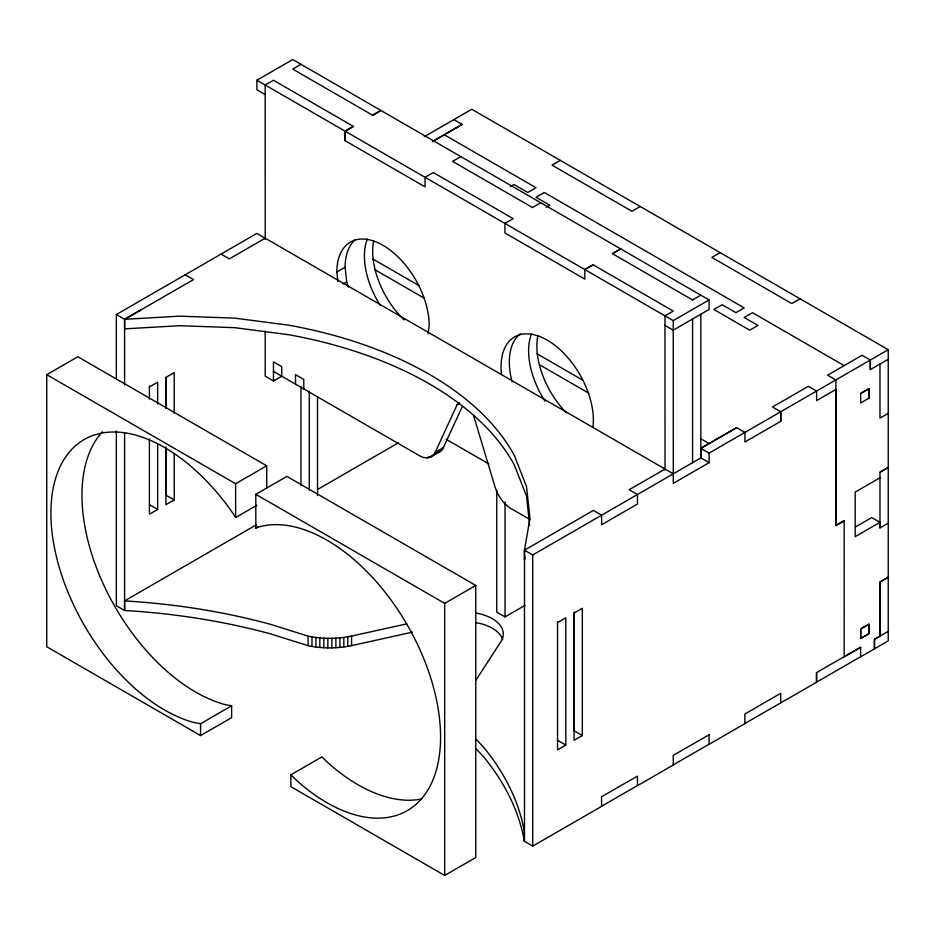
<?xml version="1.0" encoding="UTF-8"?>
<svg xmlns="http://www.w3.org/2000/svg" width="935" height="935" viewBox="0 0 935 935"><rect width="100%" height="100%" fill="white"/><g stroke="black" fill="none" stroke-linecap="round" stroke-linejoin="round"><path stroke-width="1.4" d="M116.337 431.012L116.337 605.716L124.6 610.497A447.105 258.13 0 0 1 271.232 634.082L308.141 645.723C322.423 648.633 337.29 648.61 351.548 645.629L412.428 632.154M116.337 378.605L116.337 314.546L256.891 233.399L673.282 473.811L673.282 483.36L709.116 462.673L709.069 453.101L700.806 448.332L736.675 427.669L744.938 432.438L744.938 441.986L780.76 421.299L780.76 411.751L772.497 406.982L808.319 386.307L816.594 391.075L816.594 400.624L835.878 389.486L835.878 525.517L844.153 520.748M124.6 432.882L124.6 610.497L124.542 600.913L256.447 524.757M124.6 384.834L124.6 319.326L116.337 314.546M165.939 448.847L165.939 495.141L174.214 499.909L174.214 453.627M165.939 408.35L165.939 377.974M174.214 413.13L174.214 372.621L165.939 377.401L165.939 407.777M290.878 774.823L297.459 781.204A160.762 92.822 60 0 0 438.386 710.156A160.762 92.822 60 0 0 257.686 527.305L255.816 528.123L255.816 494.323L286.881 476.394L475.763 585.439L475.763 857.524L444.698 875.452L290.878 786.651L290.878 774.823L321.944 756.894L328.524 763.276A160.762 92.822 60 0 0 421.79 798.934M309.251 490.139L309.251 391.146M317.514 495.562L317.514 396.569M444.698 875.452L444.698 603.379L475.763 585.439M529.631 525.084L526.534 496.134L514.343 465.022A343.951 198.582 0 0 0 288.646 334.718L234.743 327.671L179.59 325.707L124.6 328.863L124.6 319.326L179.59 316.159L234.743 318.134L288.646 325.17A343.951 198.582 0 0 1 514.343 455.474L526.534 486.597L529.946 518.434L524.477 550.177L524.477 841.348L532.74 846.128L601.637 806.344L601.532 796.749L637.46 776.12L637.46 785.669L673.293 764.982L673.188 755.375L709.116 734.746M532.74 846.128L532.74 554.958L700.841 457.905L709.116 462.673M574.078 612.168L574.078 730.773L582.341 735.541L582.341 608.253L574.078 613.033L574.078 740.321L582.341 735.541M888.238 359.25L870.333 369.594L870.333 360.045L862.058 355.277L827.615 375.169L835.878 379.937L835.878 525.517L844.153 520.748L844.165 656.919L860.703 647.371M879.975 636.104L879.975 582.002L888.238 577.234L879.975 582.002L879.987 636.104L874.47 639.295L874.459 648.832L874.47 639.295L888.238 631.335M888.25 523.133L879.975 527.913L879.975 522.338L871.712 517.569L855.583 526.872M428.125 333.877L429.177 325.275A65.286 37.692 60 0 0 383.011 245.332A65.286 37.692 60 0 0 336.845 271.98L337.851 281.33M524.944 556.968L524.477 559.726L524.477 550.177L593.363 510.405L601.637 515.173L601.637 524.722L637.46 504.035L637.46 494.498L629.197 489.718L665.019 469.043M273.464 371.429L419.02 455.45C424.069 458.992 432.601 458.886 435.172 452.388L457.121 404.715L459.003 402.576M436.984 452.902L439.637 451.932L442.699 448.964L462.346 406.561M475.67 680.587L500.669 642.006A37.622 21.727 0 0 0 475.681 613.079M860.691 393.46L868.942 388.679L868.954 398.228L860.679 402.997L860.691 393.46L868.931 388.679L868.942 398.228M265.154 94.552L256.891 89.772L256.891 80.223L292.713 59.548L709.069 299.925L709.069 309.473L673.247 330.16L664.972 325.38M301.023 64.34L292.713 69.085L372.679 115.25L380.942 110.482M265.201 239.348L265.154 85.003L273.464 80.246L353.383 126.389L345.073 131.145L345.073 140.682L425.039 186.86L424.993 177.288L433.302 172.531L513.221 218.673L504.912 223.418L504.958 232.99L584.878 279.133L584.831 269.56L593.106 264.792L673.282 311.086L664.972 315.831L665.019 470.176M372.633 115.227L380.896 110.459M353.383 126.389L345.12 131.169L345.12 140.718M424.35 136.662L471.789 109.266L888.238 349.702L888.238 640.872L860.703 656.791L860.586 647.184L816.489 672.639L816.489 682.188L860.586 656.732M265.201 238.203L229.332 258.866L221.057 254.086M432.519 141.606L462.194 124.413L453.872 119.61M102.511 431.748A160.762 92.822 60 0 0 102.511 582.33A160.762 92.822 60 0 0 225.054 704.581L231.635 705.808L231.635 717.636L200.569 735.564L46.75 646.763L46.75 374.678L77.815 356.749L266.697 465.805L266.697 488.327M460.861 156.624L452.552 161.369L532.518 207.535M336.845 271.98L345.12 267.211A65.286 37.692 60 0 1 355.195 239.781M149.413 386.938L157.676 382.17L157.676 403.862M510.428 186.579L513.969 184.534L527.749 192.493L536.012 187.713L444.289 134.757M343.145 283.959L346.686 281.914L345.12 267.211M560.299 160.364L552.024 165.144L631.955 211.287L640.218 206.506M532.471 207.512L540.781 202.766M546.25 207.266L549.792 205.221L536.012 197.262L544.287 192.493L744.19 307.907L735.927 312.676L722.147 304.728L713.884 309.497L749.706 330.184L757.969 325.415L744.19 317.456L752.465 312.676L844.153 365.62M273.464 380.966L281.739 376.197L281.739 366.649L273.464 361.88L273.464 380.966L265.201 376.197L265.201 331.06M157.676 444.37L157.676 509.458L149.413 514.227L149.413 439.018M174.214 499.909L165.939 504.69L165.939 446.825M692.578 299.948L612.39 253.654L620.665 248.885M584.878 269.596L593.141 264.815M612.437 253.677L620.7 248.909M46.75 374.678L235.632 483.734L266.697 465.805M231.635 705.808L200.569 723.737L193.989 722.521A160.762 92.822 60 0 1 53.073 488.76A160.762 92.822 60 0 1 233.762 514.554L235.632 517.534L256.763 505.332M720.137 252.649L711.874 257.429L791.793 303.559L800.056 298.791M457.121 404.715L459.494 403.347M317.958 489.25L398.52 442.734M255.816 528.123L258.294 526.685M692.531 299.925L700.841 295.18M435.172 452.388L443.435 447.608M427.248 457.834L429.609 456.479M434.436 453.744L442.699 448.964M428.709 457.671L441.811 450.144M430.088 457.297L440.782 451.137M256.891 80.223L673.247 320.611L709.069 299.925M709.069 453.101L888.238 349.702M496.754 489.928L496.754 612.144L505.029 616.925L525.084 605.342M888.25 413.352L879.975 418.12L879.975 364.031M557.54 622.581L565.804 617.801L565.804 745.09L557.54 749.87L557.54 621.705M879.975 472.222L888.25 467.453L879.975 472.222L879.975 527.913M879.975 477.785L855.174 492.102L855.174 536.655L879.975 522.338M601.532 806.286L637.354 785.61M673.188 764.923L709.01 744.237M744.833 723.55L816.594 682.246L816.594 672.697M432.625 141.43L462.194 124.413M141.185 309.801L124.6 319.326L193.545 279.565L185.235 274.773M736.675 427.669L700.806 448.332L700.841 457.905M124.542 600.913A447.105 258.13 0 0 1 271.232 624.533L308.141 636.174C322.423 639.084 337.29 639.061 351.548 636.081L406.76 623.867M700.806 438.784L709.116 443.576M372.504 258.785L419.312 285.806M536.971 353.734L582.517 380.031M375.029 269.794L424.373 298.277M539.495 364.743L588.84 393.238M446.03 439.228L488.888 463.97M529.993 519.521L511.2 508.675C503.287 503.86 497.806 495.679 495.047 486.96L473.507 415.304M524.477 550.177L532.74 554.958M255.816 494.323L444.698 603.379M149.413 504.69L157.676 509.458M557.54 740.321L565.804 745.09M475.775 738.942L483.453 747.053A447.105 258.13 0 0 1 524.371 831.753L524.371 841.29A447.105 258.13 0 0 0 483.453 756.602L475.775 748.491M346.686 281.914L348.229 287.08M780.76 411.751L780.76 421.299M870.333 360.045L870.333 369.594M780.772 702.933L780.667 693.326L744.833 714.013L744.938 723.608L709.116 744.295L709.01 734.688M700.841 314.102L700.841 458.547M692.578 318.87L692.578 463M673.247 320.611L673.282 474.138M505.029 501.978L505.029 616.925M351.548 636.081L351.548 645.629M347.726 636.817L347.726 646.365M343.835 637.413L343.835 646.962M339.884 637.857L339.884 647.406M335.887 638.161L335.887 647.71M331.867 638.324L331.867 647.861M327.846 638.324L327.846 647.873M323.826 638.184L323.826 647.733M319.828 637.904L319.828 647.452M315.878 637.471L315.878 647.02M311.974 636.899L311.974 646.447M308.141 636.174L308.141 645.723M303.781 388.925L303.781 379.376L295.507 374.608L295.507 384.156M300.941 386.354L300.941 485.347M235.632 483.734L235.632 517.534M200.569 723.737L200.569 735.564M149.413 386.073L149.413 399.093M475.681 622.628A37.622 21.727 0 0 1 502.679 639.622M512.1 381.831A65.286 37.692 60 0 1 520.491 333.678M501.522 374.643A65.286 37.692 60 0 1 547.267 340.165A65.286 37.692 60 0 1 592.883 427.529M404.013 319.863A65.286 37.692 60 0 1 373.638 241.055M566.306 412.767A65.286 37.692 60 0 1 537.824 335.852M380.124 305.207A65.286 37.692 60 0 1 367.361 239.009M545.082 401.208A65.286 37.692 60 0 1 531.559 333.807M860.691 628.951L860.679 638.488L868.931 633.708L868.942 624.171L860.679 628.928L860.679 638.476L868.942 633.708L868.931 624.159L860.691 628.951"/></g></svg>
